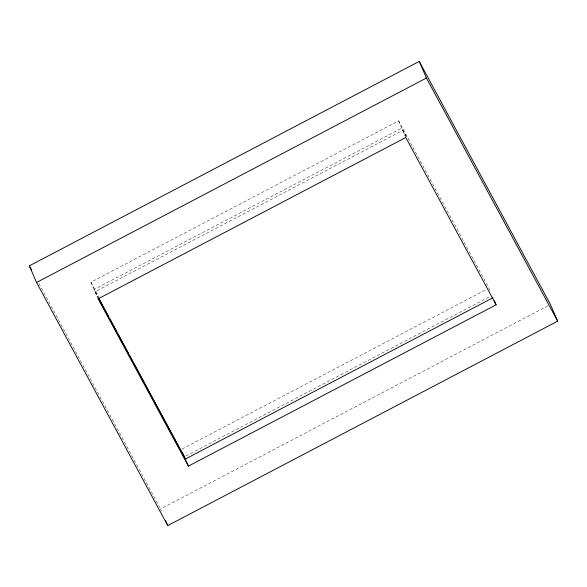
<?xml version="1.0" encoding="UTF-8"?>
<svg xmlns="http://www.w3.org/2000/svg" width="587" height="587" viewBox="0 0 587 587"><rect width="100%" height="100%" fill="white"/><g stroke="black" fill="none" stroke-linecap="round" stroke-linejoin="round"><path stroke-width="0.44" stroke-dasharray="2.94 2.2" d="M98.11 298.842L90.912 282.208L398.602 120.878L488.89 288.158L490.688 292.319M182.007 449.07L486.462 289.435M185.969 455.938L490.431 296.296M548.023 305.805L160.567 508.966L162.372 513.119M406.101 136.206L401.757 128.164L94.067 289.501L98.411 297.543M406.211 136.866L402.741 130.431L95.05 291.761L98.088 297.389M90.912 282.208L99.159 297.484M38.903 283.543L136.235 463.884M136.668 464.677L159.701 507.351M398.602 120.878L405.441 136.676"/><path stroke-width="0.88" d="M29.35 265.83L419.235 61.408L550.452 304.536L557.65 321.17L167.765 525.592L36.548 282.464L29.35 265.83L31.522 269.859M36.548 282.464L426.433 78.034L419.235 61.408M493.021 297.712L185.331 459.041L98.521 298.196M496.088 304.792L405.8 137.505L98.11 298.842L188.398 466.122L496.088 304.792L494.291 300.632M426.433 78.034L557.65 321.17M98.843 298.343L108.822 316.841M109.696 318.455L117.07 332.125M117.943 333.732L128.795 353.836M129.661 355.451L139.207 373.141M139.647 373.948L183.914 455.982M182.638 452.819L188.398 466.122M165.607 520.603L167.765 525.592"/></g></svg>
